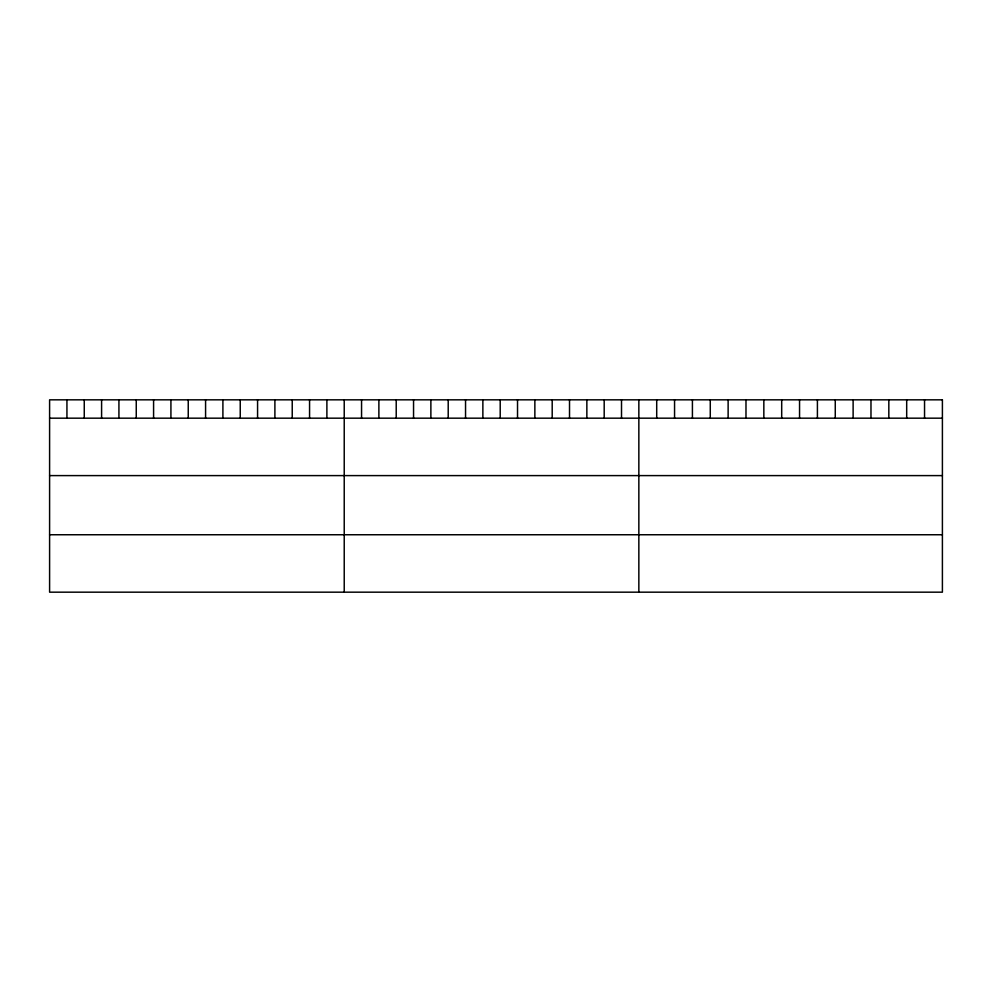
<?xml version="1.0" encoding="UTF-8"?>
<svg xmlns="http://www.w3.org/2000/svg" width="992" height="992" viewBox="0 0 992 992"><rect width="100%" height="100%" fill="white"/><g stroke="black" fill="none" stroke-linecap="round" stroke-linejoin="round"><path stroke-width="1.49" d="M49.6 418.178L942.4 418.178M49.6 475.602L942.4 475.602M49.6 534.75L942.4 534.75M924.544 399.826L924.544 418.178M906.688 399.826L906.688 418.178M888.832 399.826L888.832 418.178M870.976 399.826L870.976 418.178M853.12 399.826L853.12 418.178M835.264 399.826L835.264 418.178M817.408 399.826L817.408 418.178M799.552 399.826L799.552 418.178M781.696 399.826L781.696 418.178M763.84 399.826L763.84 418.178M745.984 399.826L745.984 418.178M728.128 399.826L728.128 418.178M710.272 399.826L710.272 418.178M692.416 399.826L692.416 418.178M674.56 399.826L674.56 418.178M656.704 399.826L656.704 418.178M638.848 399.826L638.848 592.174M621.513 399.826L621.513 418.178M604.19 399.826L604.19 418.178M586.855 399.826L586.855 418.178M569.52 399.826L569.52 418.178M552.197 399.826L552.197 418.178M534.862 399.826L534.862 418.178M517.526 399.826L517.526 418.178M500.204 399.826L500.204 418.178M482.868 399.826L482.868 418.178M465.546 399.826L465.546 418.178M448.21 399.826L448.21 418.178M430.875 399.826L430.875 418.178M413.552 399.826L413.552 418.178M396.217 399.826L396.217 418.178M378.882 399.826L378.882 418.178M361.559 399.826L361.559 418.178M344.224 399.826L344.224 592.174M326.889 399.826L326.889 418.178M309.566 399.826L309.566 418.178M292.231 399.826L292.231 418.178M274.896 399.826L274.896 418.178M257.573 399.826L257.573 418.178M240.238 399.826L240.238 418.178M222.902 399.826L222.902 418.178M205.58 399.826L205.58 418.178M188.244 399.826L188.244 418.178M170.922 399.826L170.922 418.178M153.586 399.826L153.586 418.178M136.251 399.826L136.251 418.178M118.928 399.826L118.928 418.178M101.593 399.826L101.593 418.178M84.258 399.826L84.258 418.178M66.935 399.826L66.935 418.178M942.4 399.826L49.6 399.826L49.6 592.174L942.4 592.174L942.4 399.826"/></g></svg>
